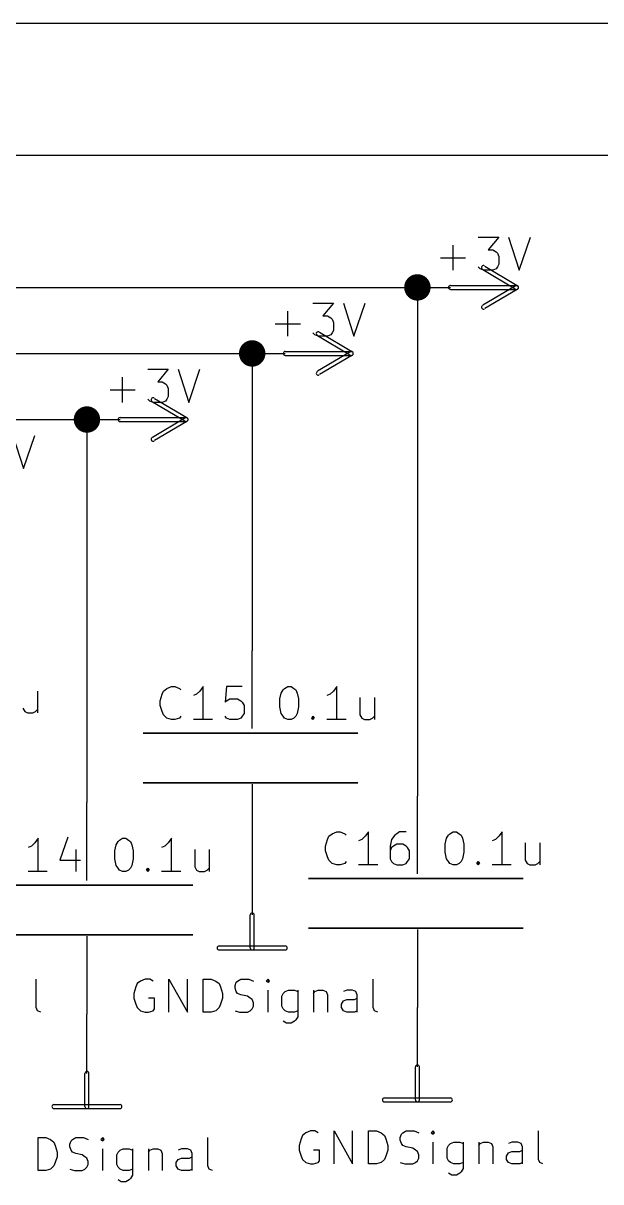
# Model space of a CAD drawing. Extents: x 10 to 584, y -410 to -10.
# Drawn here: x 401.41 to 423.61, y -189.59 to -145.03 of the extents above; entities that cross this region are included whole.
import ezdxf

# ---------------------------------------------------------------- set-up
doc = ezdxf.new("R2010")
doc.units = 0
doc.header["$MEASUREMENT"] = 0
doc.layers.add('BLACK', color=7, linetype='CONTINUOUS')

msp = doc.modelspace()

# ---------------------------------------------------------------- linework, layer by layer
at = {"layer": 'Black'}
for p, q in [((379.73, -145.034), (442.976, -145.034)), ((379.73, -150.114), (442.976, -150.114)), ((417.932, -154.534), (417.932, -153.568)), ((418.897, -153.264), (419.684, -153.264)), ((419.684, -153.264), (419.278, -153.746)), ((420.065, -153.264), (420.472, -154.534)), ((420.472, -154.534), (420.903, -153.264)), ((417.449, -154.051), (418.414, -154.051)), ((419.278, -153.746), (419.456, -153.746)), ((419.456, -153.746), (419.583, -153.822)), ((419.583, -153.822), (419.633, -153.873)), ((419.633, -153.873), (419.684, -154)), ((419.684, -154), (419.684, -154.305)), ((418.973, -154.483), (418.897, -154.407)), ((419.1, -154.534), (418.973, -154.483)), ((419.075, -154.508), (420.319, -155.245)), ((419.456, -154.534), (419.1, -154.534)), ((419.151, -154.381), (420.395, -155.118)), ((419.583, -154.483), (419.456, -154.534)), ((419.633, -154.407), (419.583, -154.483)), ((419.684, -154.305), (419.633, -154.407)), ((379.73, -155.194), (417.83, -155.194)), ((416.56, -155.194), (416.56, -174.752)), ((417.83, -155.118), (420.37, -155.118)), ((417.83, -155.27), (420.37, -155.27)), ((420.319, -155.143), (419.075, -155.88)), ((420.395, -155.27), (419.151, -156.007)), ((412.547, -155.804), (413.334, -155.804)), ((413.334, -155.804), (412.928, -156.286)), ((413.715, -155.804), (414.122, -157.074)), ((414.122, -157.074), (414.553, -155.804)), ((411.582, -157.074), (411.582, -156.108)), ((412.928, -156.286), (413.106, -156.286)), ((413.106, -156.286), (413.233, -156.362)), ((413.233, -156.362), (413.283, -156.413)), ((411.099, -156.591), (412.064, -156.591)), ((413.283, -156.413), (413.334, -156.54)), ((413.334, -156.54), (413.334, -156.845)), ((412.623, -157.023), (412.547, -156.947)), ((412.75, -157.074), (412.623, -157.023)), ((412.725, -157.048), (413.969, -157.785)), ((413.106, -157.074), (412.75, -157.074)), ((412.801, -156.921), (414.045, -157.658)), ((413.233, -157.023), (413.106, -157.074)), ((413.283, -156.947), (413.233, -157.023)), ((413.334, -156.845), (413.283, -156.947)), ((411.48, -157.658), (414.02, -157.658)), ((413.969, -157.683), (412.725, -158.42)), ((379.73, -157.734), (411.48, -157.734)), ((410.21, -157.734), (410.21, -169.164)), ((411.48, -157.81), (414.02, -157.81)), ((414.045, -157.81), (412.801, -158.547)), ((406.197, -158.344), (406.984, -158.344)), ((406.984, -158.344), (406.578, -158.826)), ((407.365, -158.344), (407.772, -159.614)), ((407.772, -159.614), (408.203, -158.344)), ((405.232, -159.614), (405.232, -158.648)), ((406.578, -158.826), (406.756, -158.826)), ((406.756, -158.826), (406.883, -158.902)), ((406.883, -158.902), (406.933, -158.953)), ((406.933, -158.953), (406.984, -159.08)), ((404.749, -159.131), (405.714, -159.131)), ((406.273, -159.563), (406.197, -159.487)), ((406.451, -159.461), (407.695, -160.198)), ((406.933, -159.487), (406.883, -159.563)), ((406.984, -159.385), (406.933, -159.487)), ((406.984, -159.08), (406.984, -159.385)), ((406.4, -159.614), (406.273, -159.563)), ((406.375, -159.588), (407.619, -160.325)), ((406.756, -159.614), (406.4, -159.614)), ((406.883, -159.563), (406.756, -159.614)), ((379.73, -160.274), (405.13, -160.274)), ((403.86, -160.274), (403.86, -175.006)), ((405.13, -160.198), (407.67, -160.198)), ((405.13, -160.35), (407.67, -160.35)), ((407.619, -160.223), (406.375, -160.96)), ((407.695, -160.35), (406.451, -161.087)), ((401.015, -160.884), (401.422, -162.154)), ((401.422, -162.154), (401.853, -160.884)), ((410.21, -172.161), (410.21, -169.164)), ((406.806, -170.713), (406.933, -170.612)), ((406.933, -170.612), (407.111, -170.536)), ((407.111, -170.536), (407.238, -170.536)), ((407.238, -170.536), (407.416, -170.612)), ((407.416, -170.612), (407.467, -170.663)), ((408.33, -170.536), (408.203, -170.713)), ((408.33, -171.806), (408.33, -170.536)), ((409.219, -170.536), (409.169, -171.145)), ((409.829, -170.536), (409.219, -170.536)), ((411.404, -170.663), (411.455, -170.612)), ((411.455, -170.612), (411.582, -170.536)), ((411.582, -170.536), (411.709, -170.536)), ((411.709, -170.536), (411.81, -170.612)), ((411.81, -170.612), (411.886, -170.663)), ((413.461, -170.536), (413.334, -170.713)), ((413.461, -171.806), (413.461, -170.536)), ((401.955, -170.713), (401.955, -171.552)), ((406.679, -171.094), (406.756, -170.84)), ((406.756, -170.84), (406.806, -170.713)), ((408.076, -170.84), (407.949, -170.891)), ((408.203, -170.713), (408.076, -170.84)), ((409.219, -171.094), (409.346, -171.018)), ((409.346, -171.018), (409.651, -171.018)), ((409.651, -171.018), (409.778, -171.094)), ((411.277, -171.018), (411.328, -170.79)), ((411.277, -171.323), (411.277, -171.018)), ((411.328, -170.79), (411.404, -170.663)), ((411.886, -170.663), (411.937, -170.79)), ((411.937, -170.79), (411.988, -171.018)), ((411.988, -171.018), (411.988, -171.323)), ((413.207, -170.84), (413.08, -170.891)), ((413.334, -170.713), (413.207, -170.84)), ((414.35, -170.967), (414.35, -171.628)), ((414.909, -170.967), (414.909, -171.806)), ((401.396, -171.374), (401.472, -171.501)), ((401.472, -171.501), (401.574, -171.552)), ((401.777, -171.552), (401.879, -171.501)), ((401.879, -171.501), (401.955, -171.425)), ((406.679, -171.272), (406.679, -171.094)), ((406.756, -171.501), (406.679, -171.272)), ((406.806, -171.628), (406.756, -171.501)), ((409.169, -171.145), (409.219, -171.094)), ((409.778, -171.094), (409.829, -171.145)), ((409.829, -171.145), (409.905, -171.272)), ((409.905, -171.272), (409.905, -171.577)), ((411.328, -171.577), (411.277, -171.323)), ((411.988, -171.323), (411.937, -171.577)), ((401.574, -171.552), (401.777, -171.552)), ((406.933, -171.755), (406.806, -171.628)), ((407.111, -171.806), (406.933, -171.755)), ((407.238, -171.806), (407.111, -171.806)), ((407.416, -171.755), (407.238, -171.806)), ((407.467, -171.679), (407.416, -171.755)), ((408.686, -171.806), (407.949, -171.806)), ((409.219, -171.755), (409.169, -171.679)), ((409.346, -171.806), (409.219, -171.755)), ((409.651, -171.806), (409.346, -171.806)), ((409.778, -171.755), (409.651, -171.806)), ((409.829, -171.679), (409.778, -171.755)), ((409.905, -171.577), (409.829, -171.679)), ((411.404, -171.679), (411.328, -171.577)), ((411.455, -171.755), (411.404, -171.679)), ((411.582, -171.806), (411.455, -171.755)), ((411.709, -171.806), (411.582, -171.806)), ((411.81, -171.755), (411.709, -171.806)), ((411.886, -171.679), (411.81, -171.755)), ((411.937, -171.577), (411.886, -171.679)), ((412.496, -171.755), (412.547, -171.679)), ((412.547, -171.806), (412.496, -171.755)), ((412.547, -171.679), (412.598, -171.755)), ((412.547, -171.679), (412.547, -171.806)), ((412.598, -171.755), (412.547, -171.806)), ((413.817, -171.806), (413.08, -171.806)), ((414.35, -171.628), (414.426, -171.755)), ((414.426, -171.755), (414.528, -171.806)), ((414.528, -171.806), (414.731, -171.806)), ((414.731, -171.806), (414.833, -171.755)), ((414.833, -171.755), (414.909, -171.679)), ((414.274, -172.339), (406.019, -172.339)), ((406.019, -172.339), (414.274, -172.339)), ((406.019, -174.244), (414.274, -174.244)), ((414.274, -174.244), (406.019, -174.244)), ((410.21, -174.295), (410.21, -177.292)), ((403.86, -178.003), (403.86, -175.006)), ((416.56, -177.749), (416.56, -174.752)), ((401.98, -176.378), (401.853, -176.555)), ((401.98, -177.648), (401.98, -176.378)), ((403.123, -176.327), (402.819, -177.216)), ((405.105, -176.454), (405.232, -176.378)), ((405.232, -176.378), (405.359, -176.378)), ((405.359, -176.378), (405.46, -176.454)), ((407.111, -176.378), (406.984, -176.555)), ((407.111, -177.648), (407.111, -176.378)), ((413.106, -176.428), (413.156, -176.301)), ((413.156, -176.301), (413.283, -176.2)), ((413.283, -176.2), (413.461, -176.124)), ((413.461, -176.124), (413.588, -176.124)), ((413.588, -176.124), (413.766, -176.2)), ((413.766, -176.2), (413.817, -176.251)), ((414.553, -176.301), (414.426, -176.428)), ((414.68, -176.124), (414.553, -176.301)), ((414.68, -177.394), (414.68, -176.124)), ((415.696, -176.251), (415.569, -176.428)), ((415.773, -176.2), (415.696, -176.251)), ((415.874, -176.124), (415.773, -176.2)), ((416.128, -176.124), (415.874, -176.124)), ((417.627, -176.606), (417.678, -176.378)), ((417.678, -176.378), (417.754, -176.251)), ((417.754, -176.251), (417.805, -176.2)), ((417.805, -176.2), (417.932, -176.124)), ((417.932, -176.124), (418.059, -176.124)), ((418.059, -176.124), (418.16, -176.2)), ((418.16, -176.2), (418.236, -176.251)), ((418.236, -176.251), (418.287, -176.378)), ((418.287, -176.378), (418.338, -176.606)), ((419.684, -176.301), (419.557, -176.428)), ((419.811, -176.124), (419.684, -176.301)), ((419.811, -177.394), (419.811, -176.124)), ((401.726, -176.682), (401.599, -176.733)), ((401.853, -176.555), (401.726, -176.682)), ((403.428, -176.809), (403.428, -177.648)), ((404.927, -176.86), (404.978, -176.632)), ((404.927, -177.165), (404.927, -176.86)), ((404.978, -176.632), (405.054, -176.505)), ((405.054, -176.505), (405.105, -176.454)), ((405.46, -176.454), (405.536, -176.505)), ((405.536, -176.505), (405.587, -176.632)), ((405.587, -176.632), (405.638, -176.86)), ((405.638, -176.86), (405.638, -177.165)), ((406.857, -176.682), (406.73, -176.733)), ((406.984, -176.555), (406.857, -176.682)), ((408, -176.809), (408, -177.47)), ((408.559, -176.809), (408.559, -177.648)), ((413.029, -176.682), (413.106, -176.428)), ((413.029, -176.86), (413.029, -176.682)), ((413.106, -177.089), (413.029, -176.86)), ((414.426, -176.428), (414.299, -176.479)), ((415.569, -176.428), (415.519, -176.682)), ((415.519, -176.682), (415.519, -177.165)), ((415.569, -176.733), (415.519, -176.86)), ((415.646, -176.682), (415.569, -176.733)), ((415.773, -176.606), (415.646, -176.682)), ((416.001, -176.606), (415.773, -176.606)), ((416.128, -176.682), (416.001, -176.606)), ((416.179, -176.733), (416.128, -176.682)), ((416.255, -176.86), (416.179, -176.733)), ((416.255, -177.165), (416.255, -176.86)), ((417.627, -176.911), (417.627, -176.606)), ((418.338, -176.606), (418.338, -176.911)), ((419.557, -176.428), (419.43, -176.479)), ((420.7, -176.555), (420.7, -177.216)), ((421.259, -176.555), (421.259, -177.394)), ((402.819, -177.216), (403.606, -177.216)), ((404.978, -177.419), (404.927, -177.165)), ((405.638, -177.165), (405.587, -177.419)), ((410.21, -177.292), (410.21, -179.324)), ((413.156, -177.216), (413.106, -177.089)), ((413.283, -177.343), (413.156, -177.216)), ((413.817, -177.267), (413.766, -177.343)), ((415.519, -177.165), (415.569, -177.267)), ((415.569, -177.267), (415.646, -177.343)), ((416.128, -177.343), (416.179, -177.267)), ((416.179, -177.267), (416.255, -177.165)), ((417.678, -177.165), (417.627, -176.911)), ((417.754, -177.267), (417.678, -177.165)), ((417.805, -177.343), (417.754, -177.267)), ((418.236, -177.267), (418.16, -177.343)), ((418.287, -177.165), (418.236, -177.267)), ((418.338, -176.911), (418.287, -177.165)), ((418.846, -177.343), (418.897, -177.267)), ((418.897, -177.267), (418.948, -177.343)), ((418.897, -177.267), (418.897, -177.394)), ((420.7, -177.216), (420.776, -177.343)), ((421.183, -177.343), (421.259, -177.267)), ((402.336, -177.648), (401.599, -177.648)), ((405.054, -177.521), (404.978, -177.419)), ((405.105, -177.597), (405.054, -177.521)), ((405.232, -177.648), (405.105, -177.597)), ((405.359, -177.648), (405.232, -177.648)), ((405.46, -177.597), (405.359, -177.648)), ((405.536, -177.521), (405.46, -177.597)), ((405.587, -177.419), (405.536, -177.521)), ((406.146, -177.597), (406.197, -177.521)), ((406.197, -177.648), (406.146, -177.597)), ((406.197, -177.521), (406.248, -177.597)), ((406.197, -177.521), (406.197, -177.648)), ((406.248, -177.597), (406.197, -177.648)), ((407.467, -177.648), (406.73, -177.648)), ((408, -177.47), (408.076, -177.597)), ((408.076, -177.597), (408.178, -177.648)), ((408.178, -177.648), (408.381, -177.648)), ((408.381, -177.648), (408.483, -177.597)), ((408.483, -177.597), (408.559, -177.521)), ((413.461, -177.394), (413.283, -177.343)), ((413.588, -177.394), (413.461, -177.394)), ((413.766, -177.343), (413.588, -177.394)), ((415.036, -177.394), (414.299, -177.394)), ((415.646, -177.343), (415.773, -177.394)), ((415.773, -177.394), (416.001, -177.394)), ((416.001, -177.394), (416.128, -177.343)), ((417.932, -177.394), (417.805, -177.343)), ((418.059, -177.394), (417.932, -177.394)), ((418.16, -177.343), (418.059, -177.394)), ((418.897, -177.394), (418.846, -177.343)), ((418.948, -177.343), (418.897, -177.394)), ((420.167, -177.394), (419.43, -177.394)), ((420.776, -177.343), (420.878, -177.394)), ((420.878, -177.394), (421.081, -177.394)), ((421.081, -177.394), (421.183, -177.343)), ((407.924, -178.181), (399.669, -178.181)), ((399.669, -178.181), (407.924, -178.181)), ((420.624, -177.927), (412.369, -177.927)), ((412.369, -177.927), (420.624, -177.927)), ((410.134, -180.594), (410.134, -179.324)), ((410.286, -180.594), (410.286, -179.324)), ((412.369, -179.832), (420.624, -179.832)), ((420.624, -179.832), (412.369, -179.832)), ((416.56, -179.883), (416.56, -182.88)), ((399.669, -180.086), (407.924, -180.086)), ((407.924, -180.086), (399.669, -180.086)), ((403.86, -180.137), (403.86, -183.134)), ((408.94, -180.518), (411.48, -180.518)), ((408.94, -180.67), (411.48, -180.67)), ((401.904, -182.88), (401.904, -181.788)), ((405.74, -182.093), (405.663, -182.347)), ((405.79, -181.966), (405.74, -182.093)), ((405.917, -181.864), (405.79, -181.966)), ((406.095, -181.788), (405.917, -181.864)), ((406.273, -181.788), (406.095, -181.788)), ((406.4, -181.864), (406.273, -181.788)), ((407.01, -183.058), (407.01, -181.788)), ((407.01, -181.788), (407.721, -183.058)), ((407.721, -183.058), (407.721, -181.788)), ((408.33, -183.058), (408.33, -181.788)), ((408.33, -181.788), (408.635, -181.788)), ((408.635, -181.788), (408.813, -181.864)), ((408.813, -181.864), (408.94, -181.966)), ((408.94, -181.966), (408.991, -182.093)), ((408.991, -182.093), (409.067, -182.347)), ((409.55, -182.042), (409.6, -181.915)), ((409.55, -182.143), (409.55, -182.042)), ((409.6, -182.27), (409.55, -182.143)), ((409.6, -181.915), (409.651, -181.864)), ((409.651, -181.864), (409.778, -181.788)), ((409.778, -181.788), (410.083, -181.788)), ((410.083, -181.788), (410.261, -181.864)), ((410.82, -181.788), (410.743, -181.864)), ((410.743, -181.864), (410.82, -181.915)), ((410.87, -181.864), (410.82, -181.788)), ((410.82, -181.788), (410.82, -181.915)), ((410.82, -181.915), (410.87, -181.864)), ((414.858, -182.88), (414.858, -181.788)), ((405.663, -182.347), (405.663, -182.524)), ((405.663, -182.524), (405.74, -182.753)), ((406.451, -182.524), (406.222, -182.524)), ((406.451, -182.931), (406.451, -182.524)), ((409.067, -182.524), (408.991, -182.753)), ((409.067, -182.347), (409.067, -182.524)), ((409.651, -182.347), (409.6, -182.27)), ((409.778, -182.397), (409.651, -182.347)), ((410.032, -182.448), (409.778, -182.397)), ((410.134, -182.524), (410.032, -182.448)), ((410.21, -182.575), (410.134, -182.524)), ((410.261, -182.702), (410.21, -182.575)), ((410.82, -183.058), (410.82, -182.22)), ((411.353, -182.448), (411.404, -182.347)), ((411.353, -182.829), (411.353, -182.448)), ((411.404, -182.347), (411.48, -182.27)), ((411.48, -182.27), (411.607, -182.22)), ((411.607, -182.22), (411.836, -182.22)), ((411.836, -182.22), (411.963, -182.27)), ((411.963, -182.22), (411.963, -183.236)), ((412.572, -182.22), (412.572, -183.058)), ((412.572, -182.347), (412.623, -182.27)), ((412.623, -182.27), (412.75, -182.22)), ((412.75, -182.22), (412.928, -182.22)), ((412.928, -182.22), (413.055, -182.27)), ((413.055, -182.27), (413.106, -182.397)), ((413.106, -182.397), (413.106, -183.058)), ((413.639, -182.753), (413.715, -182.626)), ((413.842, -182.22), (413.715, -182.27)), ((413.715, -182.626), (413.842, -182.575)), ((414.071, -182.22), (413.842, -182.22)), ((413.842, -182.575), (414.147, -182.575)), ((414.198, -182.27), (414.071, -182.22)), ((414.147, -182.575), (414.249, -182.524)), ((414.249, -182.397), (414.198, -182.27)), ((414.249, -183.058), (414.249, -182.397)), ((401.955, -183.007), (401.904, -182.88)), ((402.082, -183.058), (401.955, -183.007)), ((405.74, -182.753), (405.79, -182.88)), ((405.79, -182.88), (405.917, -183.007)), ((405.917, -183.007), (406.095, -183.058)), ((406.095, -183.058), (406.222, -183.058)), ((406.222, -183.058), (406.4, -183.007)), ((406.4, -183.007), (406.451, -182.931)), ((408.635, -183.058), (408.33, -183.058)), ((408.813, -183.007), (408.635, -183.058)), ((408.94, -182.88), (408.813, -183.007)), ((408.991, -182.753), (408.94, -182.88)), ((409.55, -183.007), (409.727, -183.058)), ((409.727, -183.058), (410.032, -183.058)), ((410.032, -183.058), (410.134, -183.007)), ((410.134, -183.007), (410.21, -182.931)), ((410.21, -182.931), (410.261, -182.829)), ((410.261, -182.829), (410.261, -182.702)), ((411.404, -182.931), (411.353, -182.829)), ((411.48, -183.007), (411.404, -182.931)), ((411.607, -183.058), (411.48, -183.007)), ((411.836, -183.058), (411.607, -183.058)), ((411.963, -183.007), (411.836, -183.058)), ((413.639, -182.88), (413.639, -182.753)), ((413.715, -183.007), (413.639, -182.88)), ((413.842, -183.058), (413.715, -183.007)), ((414.147, -183.058), (413.842, -183.058)), ((414.249, -183.007), (414.147, -183.058)), ((414.909, -183.007), (414.858, -182.88)), ((415.036, -183.058), (414.909, -183.007)), ((416.56, -185.166), (416.56, -182.88)), ((403.86, -185.42), (403.86, -183.134)), ((411.531, -183.49), (411.404, -183.413)), ((411.709, -183.49), (411.531, -183.49)), ((411.836, -183.413), (411.709, -183.49)), ((411.886, -183.363), (411.836, -183.413)), ((411.963, -183.236), (411.886, -183.363)), ((416.484, -186.436), (416.484, -185.166)), ((416.636, -186.436), (416.636, -185.166)), ((403.784, -186.69), (403.784, -185.42)), ((403.936, -186.69), (403.936, -185.42)), ((402.59, -186.614), (405.13, -186.614)), ((415.29, -186.36), (417.83, -186.36)), ((415.29, -186.512), (417.83, -186.512)), ((402.59, -186.766), (405.13, -186.766)), ((401.98, -189.154), (401.98, -187.884)), ((401.98, -187.884), (402.285, -187.884)), ((402.285, -187.884), (402.463, -187.96)), ((402.463, -187.96), (402.59, -188.062)), ((403.25, -188.011), (403.301, -187.96)), ((403.301, -187.96), (403.428, -187.884)), ((403.428, -187.884), (403.733, -187.884)), ((403.733, -187.884), (403.911, -187.96)), ((404.47, -187.884), (404.393, -187.96)), ((404.393, -187.96), (404.47, -188.011)), ((404.52, -187.96), (404.47, -187.884)), ((404.47, -187.884), (404.47, -188.011)), ((404.47, -188.011), (404.52, -187.96)), ((408.508, -188.976), (408.508, -187.884)), ((412.09, -187.935), (412.013, -188.189)), ((412.14, -187.808), (412.09, -187.935)), ((412.267, -187.706), (412.14, -187.808)), ((412.445, -187.63), (412.267, -187.706)), ((412.623, -187.63), (412.445, -187.63)), ((412.75, -187.706), (412.623, -187.63)), ((413.36, -188.9), (413.36, -187.63)), ((413.36, -187.63), (414.071, -188.9)), ((414.071, -188.9), (414.071, -187.63)), ((414.68, -188.9), (414.68, -187.63)), ((414.68, -187.63), (414.985, -187.63)), ((414.985, -187.63), (415.163, -187.706)), ((415.163, -187.706), (415.29, -187.808)), ((415.29, -187.808), (415.341, -187.935)), ((415.341, -187.935), (415.417, -188.189)), ((415.9, -187.884), (415.95, -187.757)), ((415.9, -187.985), (415.9, -187.884)), ((415.95, -188.112), (415.9, -187.985)), ((415.95, -187.757), (416.001, -187.706)), ((416.001, -187.706), (416.128, -187.63)), ((416.128, -187.63), (416.433, -187.63)), ((416.433, -187.63), (416.611, -187.706)), ((417.17, -187.63), (417.093, -187.706)), ((417.093, -187.706), (417.17, -187.757)), ((417.22, -187.706), (417.17, -187.63)), ((417.17, -187.63), (417.17, -187.757)), ((417.17, -187.757), (417.22, -187.706)), ((421.208, -188.722), (421.208, -187.63)), ((402.59, -188.062), (402.641, -188.189)), ((402.641, -188.189), (402.717, -188.443)), ((402.717, -188.443), (402.717, -188.62)), ((403.2, -188.138), (403.25, -188.011)), ((403.2, -188.239), (403.2, -188.138)), ((403.25, -188.366), (403.2, -188.239)), ((403.301, -188.443), (403.25, -188.366)), ((403.428, -188.493), (403.301, -188.443)), ((404.47, -189.154), (404.47, -188.316)), ((405.003, -188.544), (405.054, -188.443)), ((405.054, -188.443), (405.13, -188.366)), ((405.13, -188.366), (405.257, -188.316)), ((405.257, -188.316), (405.486, -188.316)), ((405.486, -188.316), (405.613, -188.366)), ((405.613, -188.316), (405.613, -189.332)), ((406.222, -188.316), (406.222, -189.154)), ((406.222, -188.443), (406.273, -188.366)), ((406.273, -188.366), (406.4, -188.316)), ((406.4, -188.316), (406.578, -188.316)), ((406.578, -188.316), (406.705, -188.366)), ((406.705, -188.366), (406.756, -188.493)), ((407.492, -188.316), (407.365, -188.366)), ((407.721, -188.316), (407.492, -188.316)), ((407.848, -188.366), (407.721, -188.316)), ((407.899, -188.493), (407.848, -188.366)), ((412.013, -188.189), (412.013, -188.366)), ((412.013, -188.366), (412.09, -188.595)), ((412.801, -188.366), (412.572, -188.366)), ((412.801, -188.773), (412.801, -188.366)), ((415.417, -188.366), (415.341, -188.595)), ((415.417, -188.189), (415.417, -188.366)), ((416.001, -188.189), (415.95, -188.112)), ((416.128, -188.239), (416.001, -188.189)), ((416.382, -188.29), (416.128, -188.239)), ((416.484, -188.366), (416.382, -188.29)), ((416.56, -188.417), (416.484, -188.366)), ((416.611, -188.544), (416.56, -188.417)), ((417.17, -188.9), (417.17, -188.062)), ((417.703, -188.29), (417.754, -188.189)), ((417.703, -188.671), (417.703, -188.29)), ((417.754, -188.189), (417.83, -188.112)), ((417.83, -188.112), (417.957, -188.062)), ((417.957, -188.062), (418.186, -188.062)), ((418.186, -188.062), (418.313, -188.112)), ((418.313, -188.062), (418.313, -189.078)), ((418.922, -188.062), (418.922, -188.9)), ((418.922, -188.189), (418.973, -188.112)), ((418.973, -188.112), (419.1, -188.062)), ((419.1, -188.062), (419.278, -188.062)), ((419.278, -188.062), (419.405, -188.112)), ((419.405, -188.112), (419.456, -188.239)), ((419.456, -188.239), (419.456, -188.9)), ((420.192, -188.062), (420.065, -188.112)), ((420.065, -188.468), (420.192, -188.417)), ((420.421, -188.062), (420.192, -188.062)), ((420.192, -188.417), (420.497, -188.417)), ((420.548, -188.112), (420.421, -188.062)), ((420.497, -188.417), (420.599, -188.366)), ((420.599, -188.239), (420.548, -188.112)), ((420.599, -188.9), (420.599, -188.239)), ((402.641, -188.849), (402.59, -188.976)), ((402.717, -188.62), (402.641, -188.849)), ((403.682, -188.544), (403.428, -188.493)), ((403.784, -188.62), (403.682, -188.544)), ((403.86, -188.671), (403.784, -188.62)), ((403.911, -188.798), (403.86, -188.671)), ((403.911, -188.925), (403.911, -188.798)), ((405.003, -188.925), (405.003, -188.544)), ((406.756, -188.493), (406.756, -189.154)), ((407.289, -188.849), (407.365, -188.722)), ((407.289, -188.976), (407.289, -188.849)), ((407.365, -188.722), (407.492, -188.671)), ((407.492, -188.671), (407.797, -188.671)), ((407.797, -188.671), (407.899, -188.62)), ((407.899, -189.154), (407.899, -188.493)), ((412.09, -188.595), (412.14, -188.722)), ((412.14, -188.722), (412.267, -188.849)), ((412.267, -188.849), (412.445, -188.9)), ((412.445, -188.9), (412.572, -188.9)), ((412.572, -188.9), (412.75, -188.849)), ((412.75, -188.849), (412.801, -188.773)), ((414.985, -188.9), (414.68, -188.9)), ((415.163, -188.849), (414.985, -188.9)), ((415.29, -188.722), (415.163, -188.849)), ((415.341, -188.595), (415.29, -188.722)), ((415.9, -188.849), (416.077, -188.9)), ((416.077, -188.9), (416.382, -188.9)), ((416.382, -188.9), (416.484, -188.849)), ((416.484, -188.849), (416.56, -188.773)), ((416.56, -188.773), (416.611, -188.671)), ((416.611, -188.671), (416.611, -188.544)), ((417.754, -188.773), (417.703, -188.671)), ((417.83, -188.849), (417.754, -188.773)), ((417.957, -188.9), (417.83, -188.849)), ((418.186, -188.9), (417.957, -188.9)), ((418.313, -188.849), (418.186, -188.9)), ((419.989, -188.595), (420.065, -188.468)), ((419.989, -188.722), (419.989, -188.595)), ((420.065, -188.849), (419.989, -188.722)), ((420.192, -188.9), (420.065, -188.849)), ((420.497, -188.9), (420.192, -188.9)), ((420.599, -188.849), (420.497, -188.9)), ((421.259, -188.849), (421.208, -188.722)), ((421.386, -188.9), (421.259, -188.849)), ((402.285, -189.154), (401.98, -189.154)), ((402.463, -189.103), (402.285, -189.154)), ((402.59, -188.976), (402.463, -189.103)), ((403.2, -189.103), (403.377, -189.154)), ((403.377, -189.154), (403.682, -189.154)), ((403.682, -189.154), (403.784, -189.103)), ((403.784, -189.103), (403.86, -189.027)), ((403.86, -189.027), (403.911, -188.925)), ((405.054, -189.027), (405.003, -188.925)), ((405.13, -189.103), (405.054, -189.027)), ((405.257, -189.154), (405.13, -189.103)), ((405.486, -189.154), (405.257, -189.154)), ((405.613, -189.103), (405.486, -189.154)), ((405.613, -189.332), (405.536, -189.459)), ((407.365, -189.103), (407.289, -188.976)), ((407.492, -189.154), (407.365, -189.103)), ((407.797, -189.154), (407.492, -189.154)), ((407.899, -189.103), (407.797, -189.154)), ((408.559, -189.103), (408.508, -188.976)), ((408.686, -189.154), (408.559, -189.103)), ((417.881, -189.332), (417.754, -189.255)), ((418.059, -189.332), (417.881, -189.332)), ((418.186, -189.255), (418.059, -189.332)), ((418.236, -189.205), (418.186, -189.255)), ((418.313, -189.078), (418.236, -189.205)), ((405.181, -189.586), (405.054, -189.509)), ((405.359, -189.586), (405.181, -189.586)), ((405.486, -189.509), (405.359, -189.586)), ((405.536, -189.459), (405.486, -189.509))]:
    msp.add_line(p, q, dxfattribs=at)
at = {"layer": 'Black', "const_width": 0.508}
for points in [[(416.306, -155.194, 1), (416.814, -155.194, 1)], [(409.956, -157.734, 1), (410.464, -157.734, 1)], [(403.606, -160.274, 1), (404.114, -160.274, 1)]]:
    msp.add_lwpolyline(points, format="xyb", close=True, dxfattribs=at)
at = {"layer": 'Black'}
for centre, start, end in [((419.1, -154.432), 59.0362, 239.036), ((417.83, -155.194), 90, 270), ((420.37, -155.194), 300.964, 480.964), ((420.37, -155.194), 239.036, 419.036), ((420.37, -155.194), 270, 450), ((419.1, -155.956), 480.964, 660.964), ((412.75, -156.972), 59.0362, 239.036), ((411.48, -157.734), 90, 270), ((414.02, -157.734), 300.964, 480.964), ((414.02, -157.734), 239.036, 419.036), ((414.02, -157.734), 270, 450), ((412.75, -158.496), 480.964, 660.964), ((406.4, -159.512), 59.0362, 239.036), ((405.13, -160.274), 90, 270), ((407.67, -160.274), 300.964, 480.964), ((407.67, -160.274), 239.036, 419.036), ((407.67, -160.274), 270, 450), ((406.4, -161.036), 480.964, 660.964), ((410.21, -179.324), 360, 540), ((408.94, -180.594), 90, 270), ((410.21, -180.594), 180, 360), ((411.48, -180.594), 270, 450), ((416.56, -185.166), 360, 540), ((403.86, -185.42), 360, 540), ((402.59, -186.69), 90, 270), ((405.13, -186.69), 270, 450), ((415.29, -186.436), 90, 270), ((416.56, -186.436), 180, 360), ((417.83, -186.436), 270, 450), ((403.86, -186.69), 180, 360)]:
    msp.add_arc(centre, 0.0762, start, end, dxfattribs=at)

doc.saveas('drawing.dxf')
